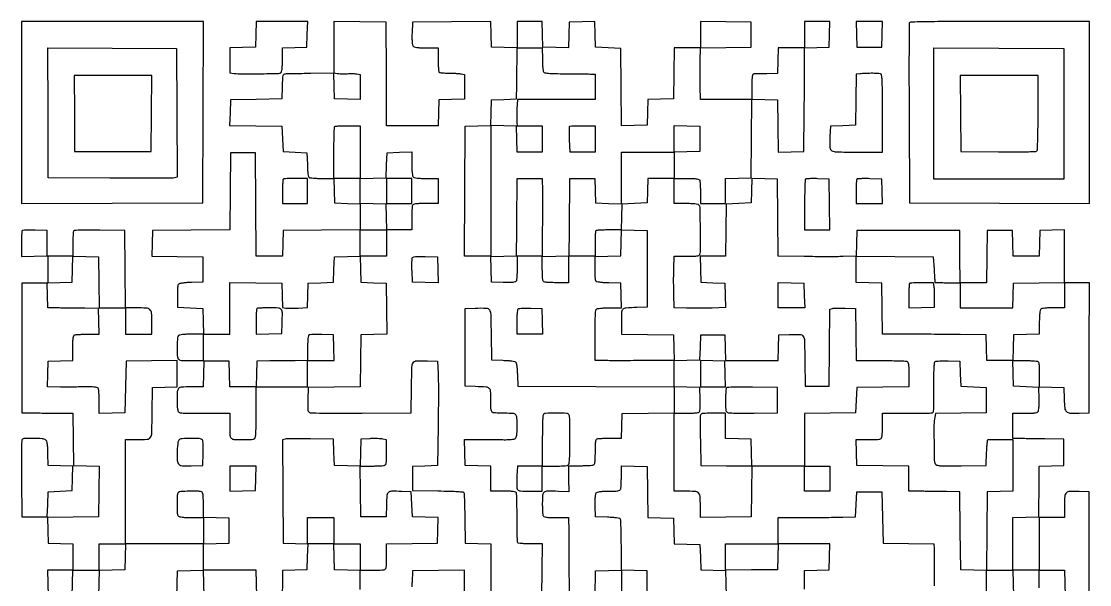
# Model space of a CAD drawing. Extents: x 179 to 1071, y 112 to 1107.
# Drawn here: x 179 to 1071, y 637 to 1107 of the extents above; entities that cross this region are included whole.
import ezdxf

# ---------------------------------------------------------------- set-up
doc = ezdxf.new("R2010")
doc.units = 0

msp = doc.modelspace()

# ---------------------------------------------------------------- linework, layer by layer
for points in [[(179, 1030.993714), (179, 954.987428), (254.75, 955.243714), (330.5, 955.5), (330.756286, 1031.25), (331.012572, 1107), (255.006286, 1107), (179, 1107)], [(876.216168, 1096.25), (876.5, 1085.5), (887, 1085.5), (897.5, 1085.5), (897.783832, 1096.25), (898.067663, 1107), (887, 1107), (875.932337, 1107)], [(223.235953, 1030.25), (223.5, 998.5), (255.5, 998.5), (287.5, 998.5), (287.764047, 1030.25), (288.028094, 1062), (255.5, 1062), (222.971906, 1062)], [(484, 965.5), (484, 955), (494.5, 955), (505, 955), (505, 965.5), (505, 976), (494.5, 976), (484, 976)], [(832.784983, 878.25), (833.069966, 868), (822.034983, 868), (811, 868), (811, 878.533832), (811, 889.067663), (821.75, 888.783832), (832.5, 888.5)], [(746, 813.034983), (746, 802), (756.533832, 802), (767.067663, 802), (766.783832, 812.75), (766.5, 823.5), (756.25, 823.784983), (746, 824.069966)], [(353, 725.466168), (353, 714.932337), (363.75, 715.216168), (374.5, 715.5), (374.784983, 725.75), (375.069966, 736), (364.034983, 736), (353, 736)], [(440, 682), (440, 671), (451, 671), (462, 671), (462, 659.966168), (462, 648.932337), (451.25, 649.216168), (440.5, 649.5), (440.216168, 660.25), (439.932337, 671), (428.966168, 671), (418, 671), (418, 682), (418, 693), (429, 693), (440, 693)], [(265.783832, 660.25), (265.5, 649.5), (254.75, 649.216168), (244, 648.932337), (244, 659.966168), (244, 671), (255.033832, 671), (266.067663, 671)], [(810.783832, 660.25), (810.5, 649.5), (788.75, 649.230498), (767, 648.960995), (767, 659.980498), (767, 671), (789.033832, 671), (811.067663, 671)]]:
    msp.add_lwpolyline(points, close=True)
for points in [[(1070.5, 627.5), (1070.5, 671), (1070.5, 714.5), (1062.259538, 714.790288, 0.017872), (1054.49937, 714.786195, 0.184841), (1051.608188, 713.557606, 0.185014), (1050.277655, 710.713153, 0.017911), (1050, 702.964816), (1050, 693), (1039.5, 693), (1029, 693), (1029, 671), (1029, 649), (1018, 649), (1007, 649), (1007, 670.966168), (1007, 692.932337), (1017.75, 693.216168), (1028.5, 693.5), (1028.677892, 704.5, 0.000677), (1028.751286, 709.453144, 0.00042), (1028.82471, 715.269411, 0.000421), (1028.887535, 721.011162, 0.00076), (1028.927892, 725.715017), (1029, 735.930034), (1039.25, 736.215017), (1049.5, 736.5), (1049.5, 747.5), (1049.5, 758.5), (1033.5, 758.646897, -0.000309), (1026.989401, 758.710701, -0.000336), (1020.657813, 758.78093, -0.000315), (1015.233829, 758.848164, -0.001653), (1012.25, 758.896897), (1007, 759), (1007, 769.5), (1007, 780), (1016.877555, 780, 0.007345), (1021.653266, 780.070162, 0.024181), (1024.794146, 780.314808, 0.035127), (1026.875583, 780.728754, 0.154085), (1027.916414, 781.399285, 0.132968), (1028.412685, 782.486141, 0.020746), (1028.703614, 784.849829, 0.018924), (1028.84141, 788.042317, 0.009044), (1028.788859, 792.149285), (1028.5, 801.5), (1018, 802), (1007.5, 802.5), (1007.216168, 813.25), (1006.932337, 824), (1016.384381, 824, -0.00593), (1020.119908, 823.955696, -0.007809), (1023.524537, 823.821697, -0.005887), (1026.361111, 823.632128, -0.0721), (1027.418213, 823.393011, -0.204941), (1028.232062, 822.602756, -0.063222), (1028.697172, 820.919218, -0.030449), (1028.940347, 817.974376, -0.005378), (1029, 812.427994), (1029, 802.069966), (1039.25, 801.784983), (1049.5, 801.5), (1049.78602, 791.765906, 0.018563), (1050.288309, 784.223421, 0.181953), (1051.69017, 781.419268, 0.179528), (1054.602547, 780.215405, 0.01798), (1062.259538, 780.209712), (1070.5, 780.5), (1070.758612, 834.75), (1071.017225, 889), (1060.508612, 889), (1050, 889), (1050, 911.034983), (1050, 933.069966), (1039.75, 932.784983), (1029.5, 932.5), (1029.216168, 921.75), (1028.932337, 911), (1018, 911), (1007.067663, 911), (1006.783832, 921.75), (1006.5, 932.5), (996, 932.5), (985.5, 932.5), (985.230498, 910.75), (984.960995, 889), (974, 889), (963.039005, 889), (962.769502, 910.75), (962.5, 932.5), (919.5, 932.5), (876.5, 932.5), (876.216508, 921.783492), (875.933016, 911.066984), (865.216508, 910.783492, -0.005079), (859.655088, 910.692885, -0.001561), (851.262967, 910.667615, -0.001562), (841.871587, 910.698002, -0.001712), (832.763804, 910.787114), (811.027608, 911.074227), (810.763804, 943.287114), (810.5, 975.5), (799.785353, 975.783473), (789.070705, 976.066946), (788.785353, 965.783473), (788.5, 955.5), (778, 955), (767.5, 954.5), (767.230498, 932.75), (766.960995, 911), (756.446666, 911), (745.932337, 911), (746.216168, 900.25), (746.5, 889.5), (756.5, 889), (766.5, 888.5), (766.784024, 878.33689), (767.068048, 868.173779), (755.784024, 867.83689, -0.004413), (750.723204, 867.730496, -0.002795), (744.821721, 867.691521, -0.002806), (739.024193, 867.718173, -0.005177), (734.311197, 867.815098), (724.122394, 868.130196), (723.811197, 879.315098, -0.004079), (723.71237, 884.341994, -0.002555), (723.67479, 890.225373, -0.002564), (723.697111, 896.019996, -0.004676), (723.783832, 900.75), (724.067663, 911), (734.426843, 911, 0.005377), (739.973908, 911.059651, 0.030446), (742.919034, 911.302822, 0.063217), (744.602718, 911.767927, 0.20495), (745.393011, 912.581787, 0.092424), (746.165451, 916.777048, 0.003036), (746.023151, 933.892128, 0.001716), (745.70625, 951.676223, 0.193396), (744.8, 953.8, 0.150969), (743.799696, 954.328068, 0.019349), (741.369558, 954.688776, 0.018472), (738.071747, 954.925705, 0.008695), (733.8, 955), (724, 955), (724, 965.5), (724, 976), (734.393011, 976, -0.005351), (739.960143, 975.940414, -0.030363), (742.913621, 975.69735, -0.063068), (744.601595, 975.23239, -0.205218), (745.393011, 974.418213, -0.070946), (745.631778, 973.373807, -0.006338), (745.821697, 970.68135, -0.008159), (745.955669, 967.449196, -0.006277), (746, 963.918213), (746, 955), (756.5, 955), (767, 955), (767, 965.466168), (767, 975.932337), (777.75, 976.216168), (788.5, 976.5), (788.763707, 1009.283693), (789.027415, 1042.067385), (799.763707, 1041.783693), (810.5, 1041.5), (810.769596, 1019.716367), (811.039192, 997.932734), (821.769596, 998.216367), (832.5, 998.5), (832.730343, 1031, 0.000156), (832.819968, 1044.22839, 0.000169), (832.898797, 1057.100661, 0.000159), (832.959103, 1068.131865, 0.000829), (832.980343, 1074.215017), (833, 1084.930034), (843.25, 1085.215017), (853.5, 1085.5), (853.783832, 1096.25), (854.067663, 1107), (843.533832, 1107), (833, 1107), (833, 1096), (833, 1085), (822.033832, 1085), (811.067663, 1085), (810.783832, 1074.25), (810.5, 1063.5), (801.5, 1063.429545, 0.001695), (797.925496, 1063.389443, 0.002161), (794.629687, 1063.327045, 0.001681), (791.867163, 1063.253507, 0.018068), (790.75, 1063.179545, 0.226907), (789.821185, 1062.612004, 0.103775), (789.295942, 1061.254713, 0.036323), (789.051976, 1058.545493, 0.004299), (789, 1052.5), (789, 1042), (767.588476, 1042), (746.176952, 1042), (745.838476, 1052.75, -0.004776), (745.731195, 1057.642418, -0.002808), (745.69165, 1063.494213, -0.002808), (745.717825, 1069.34414, -0.00479), (745.813949, 1074.230298), (746.127898, 1084.960597), (767.313949, 1085.230298), (788.5, 1085.5), (788.5, 1096), (788.5, 1106.5), (767.25, 1106.769888), (746, 1107.039775), (746, 1096.019888), (746, 1085), (735.019888, 1085), (724.039775, 1085), (723.769888, 1063.75), (723.5, 1042.5), (712.783492, 1042.216508), (702.066984, 1041.933016), (701.783492, 1031.216508), (701.5, 1020.5), (690.763898, 1020.216309), (680.027795, 1019.932619), (679.763898, 1052.216309), (679.5, 1084.5), (669, 1085), (658.5, 1085.5), (658.215829, 1096.283485), (657.931657, 1107.06697), (647.215829, 1106.783485), (636.5, 1106.5), (636.215829, 1095.716515), (635.931657, 1084.93303), (625.215829, 1085.216515), (614.5, 1085.5), (614.216168, 1096.25), (613.932337, 1107), (603.466168, 1107), (593, 1107), (593, 1095.966168), (593, 1084.932337), (582.25, 1085.216168), (571.5, 1085.5), (571.21603, 1096.263621), (570.93206, 1107.027242), (538.21603, 1106.763621), (505.5, 1106.5), (505.211141, 1097.149285, 0.009044), (505.15859, 1093.042317, 0.018924), (505.296386, 1089.849829, 0.020746), (505.587315, 1087.486141, 0.132968), (506.083586, 1086.399285, 0.154085), (507.124417, 1085.728754, 0.035127), (509.205854, 1085.314808, 0.024181), (512.346734, 1085.070162, 0.007345), (517.122445, 1085), (527, 1085), (527, 1075.059017, 0.008604), (527.066269, 1071.208327, 0.013124), (527.268904, 1067.872006, 0.007655), (527.550721, 1065.124555, 0.228795), (527.915418, 1064.552274, 0.111988), (528.58058, 1064.324048, 0.006619), (530.716466, 1064.122159, 0.009715), (533.289116, 1063.963546, 0.006992), (536.165418, 1063.882522, -0.005241), (539.17514, 1063.808289, -0.005397), (542.153279, 1063.67139, -0.005231), (544.731652, 1063.497881, -0.022795), (546.25, 1063.309809), (549, 1062.841089), (549, 1052.454376), (549, 1042.067663), (538.25, 1041.783832), (527.5, 1041.5), (527.216168, 1030.75), (526.932337, 1020), (505.476791, 1020), (484.021245, 1020), (483.760623, 1063.25), (483.5, 1106.5), (461.75, 1106.769502), (440, 1107.039005), (440, 1085.598958), (440, 1064.158911), (442.75, 1063.649252, 0.029332), (444.174576, 1063.470819, 0.009376), (446.307813, 1063.370042, 0.00932), (448.692594, 1063.346633, 0.010277), (451, 1063.414438, -0.00964), (453.307404, 1063.485181, -0.008744), (455.692187, 1063.470589, -0.008791), (457.825668, 1063.382662, -0.027601), (459.25, 1063.21964), (462, 1062.75), (462, 1052.341168), (462, 1041.932337), (451.25, 1042.216168), (440.5, 1042.5), (440.217485, 1053.120209), (439.93497, 1063.740418), (420.717485, 1063.512071, 0.000558), (413.194079, 1063.414275, 0.000789), (406.494475, 1063.309128, 0.000448), (400.83739, 1063.206341, 0.011224), (399.284983, 1063.141862, 0.154194), (398.040422, 1062.659233, 0.166204), (397.344435, 1061.562526, 0.048397), (397.012, 1059.192671, 0.003713), (396.784983, 1052.75), (396.5, 1042.5), (375, 1042), (353.5, 1041.5), (353.216367, 1030.769596), (352.932734, 1020.039192), (374.716367, 1019.769596), (396.5, 1019.5), (397, 1009), (397.5, 998.5), (407.5, 998), (417.5, 997.5), (417.788805, 987.535034, 0.00836), (417.987032, 983.199826, 0.019108), (418.315749, 979.944063, 0.01918), (418.737468, 977.589, 0.199883), (419.288805, 976.800347, 0.117131), (420.171497, 976.495122, 0.006998), (422.997998, 976.252233, 0.010203), (426.405302, 976.077213, 0.007335), (430.215017, 976.015313), (439.930034, 976), (440.215017, 965.75), (440.5, 955.5), (451.25, 955.216168), (462, 954.932337), (462, 943.980021), (462, 933.027706), (429.75, 932.763853), (397.5, 932.5), (397.216168, 921.75), (396.932337, 911), (385.976791, 911), (375.021245, 911), (374.760623, 954.25), (374.5, 997.5), (364, 997.5), (353.5, 997.5), (353.236165, 965.263835), (352.97233, 933.02767), (320.736165, 932.763835), (288.5, 932.5), (288.216371, 921.769986), (287.932742, 911.039971), (309.216371, 910.769986), (330.5, 910.5), (330.5, 900), (330.5, 889.5), (321.054124, 889.209882, 0.009872), (317.344222, 889.022568, 0.013478), (314.012996, 888.697932, 0.010272), (311.278232, 888.29958, 0.132654), (310.348748, 887.874472, 0.165771), (309.775651, 886.938715, 0.029529), (309.440097, 884.884549, 0.022993), (309.270289, 881.903576, 0.008333), (309.294624, 877.66459), (309.5, 868.5), (320, 868), (330.5, 867.5), (330.783832, 856.75), (331.067663, 846), (321.233832, 846, 0.008652), (316.945271, 845.925781, 0.018432), (313.637701, 845.688986, 0.019308), (311.201559, 845.328414, 0.151095), (310.2, 844.8, 0.180438), (309.359131, 842.958582, 0.010157), (309.033618, 836.583513, 0.015809), (309.039417, 830.235482, 0.05739), (309.630286, 826.25, 0.133542), (310.365943, 824.986773, 0.144985), (311.618562, 824.318691, 0.046747), (314.088289, 824.049468, 0.003789), (320.616631, 824), (331, 824), (331, 835), (331, 846), (342, 846), (353, 846), (353, 867.519502), (353, 889.039005), (374.75, 888.769502), (396.5, 888.5), (396.783785, 878.358541), (397.06757, 868.217082), (399.783785, 867.858541, 0.02649), (401.304684, 867.73925, 0.00559), (403.96865, 867.701616, 0.005841), (407.062666, 867.728645, 0.005511), (410.215876, 867.827811), (417.931752, 868.155621), (418.215876, 878.327811), (418.5, 888.5), (429, 889), (439.5, 889.5), (440, 900), (440.5, 910.5), (451.215829, 910.783485), (461.931657, 911.06697), (462.215829, 900.283485), (462.5, 889.5), (473, 889), (483.5, 888.5), (483.769789, 867.284032), (484.039577, 846.068065), (473.269789, 845.784032), (462.5, 845.5), (462.230552, 823.769448), (461.961104, 802.038896), (440.230552, 801.769448), (418.5, 801.5), (418.215323, 791.277755, 0.003545), (418.079284, 784.722963, 0.049332), (418.27968, 782.36892, 0.16148), (418.928239, 781.192123, 0.127963), (420.215323, 780.501711, 0.057262), (421.974818, 780.283462, 0.000649), (433.872626, 780.191679, 0.001991), (447.620959, 780.15821, 0.001296), (463.5, 780.223956), (504.5, 780.5), (504.769847, 801.735929, -0.003568), (505.10305, 818.525869, -0.129025), (506.177094, 822.210822, -0.254171), (508.861975, 823.793888, -0.017415), (518, 823.795054), (526.5, 823.5), (527, 813, -0.010049), (527.165247, 806.989472, -0.001847), (527.20625, 795.890625, -0.001984), (527.154726, 782.90406, -0.001804), (527, 769.5), (526.5, 736.5), (516, 736), (505.5, 735.5), (505.5, 725.5), (505.5, 715.5), (526.78906, 715.229999, -0.002847), (537.08855, 715.040709, -0.011191), (543.432564, 714.745803, -0.00951), (547.718734, 714.368278, -0.282214), (548.546273, 713.729999, -0.081791), (548.740587, 712.773693, -0.001135), (548.948224, 706.839437, -0.003151), (549.13029, 699.945606, -0.002065), (549.257213, 692), (549.5, 671.5), (560.25, 671.216168), (571, 670.932337), (571, 638.466168), (571, 606)], [(375.5, 627.5), (375.216168, 638.25), (374.932337, 649), (352.966168, 649), (331, 649), (331, 659.966168), (331, 670.932337), (341.75, 671.216168), (352.5, 671.5), (352.5, 682), (352.5, 692.5), (341.75, 692.783832), (331, 693.067663), (331, 703.426843, 0.005377), (330.940349, 708.973908, 0.030446), (330.697178, 711.919034, 0.063217), (330.232073, 713.602718, 0.20495), (329.418213, 714.393011, 0.087326), (326.131964, 715.032511, 0.012209), (319.18065, 714.98781, 0.008428), (312.075108, 714.648595, 0.182186), (310.2, 713.8, 0.186179), (309.167998, 711.47192, 0.012279), (308.98448, 704, 0.012279), (309.167998, 696.52808, 0.186179), (310.2, 694.2, 0.150969), (311.200304, 693.671932, 0.019349), (313.630442, 693.311224, 0.018472), (316.928253, 693.074295, 0.008695), (321.2, 693), (331, 693), (331, 682), (331, 671), (298.5, 671), (266, 671), (266, 714.5), (266, 758), (274.75, 758.013655, 0.016275), (284.121298, 758.333408, 0.245079), (286.820449, 759.978399, 0.129621), (287.896911, 763.653032, 0.003604), (288.230437, 780.361515), (288.5, 801.5), (298.75, 801.784983), (309, 802.069966), (309, 813.025042), (309, 823.980117), (287.75, 823.740059), (266.5, 823.5), (266, 802), (265.5, 780.5), (254.75, 780.216168), (244, 779.932337), (244, 789.384381, 0.006126), (243.954184, 793.123753, 0.008008), (243.815674, 796.540234, 0.006143), (243.619493, 799.386313, 0.071446), (243.372506, 800.471648, 0.195534), (242.581385, 801.316438, 0.072975), (240.992722, 801.784127, 0.03272), (238.163603, 801.997266, 0.00525), (232.622506, 801.993265, -0.00139), (227.969164, 801.953979, -0.000777), (222.305736, 801.930706, -0.000775), (216.579511, 801.924942, -0.001259), (211.716168, 801.93983), (200.932337, 802), (201.216168, 812.75), (201.5, 823.5), (211.75, 823.784983), (222, 824.069966), (222, 834.427994, -0.005378), (222.059653, 839.974376, -0.030449), (222.302828, 842.919218, -0.063222), (222.767938, 844.602756, -0.204941), (223.581787, 845.393011, -0.0721), (224.638889, 845.632128, -0.005887), (227.475463, 845.821697, -0.007809), (230.880092, 845.955696, -0.00593), (234.615619, 846), (244.067663, 846), (243.783832, 856.75), (243.5, 867.5), (232, 867.631648, -0.000051), (226.889387, 867.690669, -0.000034), (221.024339, 867.75939, -0.000034), (215.328393, 867.826896, -0.000066), (210.784983, 867.881648), (201.069966, 868), (200.784983, 878.25), (200.5, 888.5), (190, 888.5), (179.5, 888.5), (179.5, 834.5), (179.5, 780.5), (190, 780.324274, 0.000786), (194.795757, 780.251555, 0.000454), (200.567709, 780.178349, 0.000453), (206.36156, 780.115377, 0.00076), (211.230498, 780.074274), (221.960995, 780), (222.230498, 758.25), (222.5, 736.5), (233.269789, 736.215968), (244.039577, 735.931935), (243.769789, 714.715968), (243.5, 693.5), (222.216371, 693.230014), (200.932742, 692.960029), (201.216371, 682.230014), (201.5, 671.5), (211.75, 671.215017), (222, 670.930034), (222, 659.965017), (222, 649), (211.466168, 649), (200.932337, 649), (201.216168, 638.25), (201.5, 627.5)], [(613.5, 627.5), (613.769502, 649.25), (614.039005, 671), (604.078519, 671, -0.009206), (600.217523, 671.071093, -0.013951), (596.865727, 671.288333, -0.008574), (594.117637, 671.591205, -0.226326), (593.511398, 671.981558, -0.130229), (593.266316, 672.78934, -0.001513), (593.082961, 678.420753, -0.004484), (592.948614, 684.955711, -0.002897), (592.904762, 692.523864, 0.002666), (592.86423, 700.125317, 0.003986), (592.740447, 706.766839, 0.001724), (592.570084, 712.433607, 0.083419), (592.345392, 713.542306, 0.222416), (591.583575, 714.276126, 0.049204), (589.772201, 714.70148, 0.027322), (586.727259, 714.938506, 0.005764), (581.393011, 715), (571, 715), (571, 725.466168), (571, 735.932337), (560.25, 736.216168), (549.5, 736.5), (549.216168, 747.25), (548.932337, 758), (559.216168, 758.115253, -0.002507), (563.897482, 758.144244, -0.001471), (569.499143, 758.134364, -0.001471), (575.100517, 758.091517, -0.002508), (579.780914, 758.018465, 0.007851), (584.425844, 757.995611, 0.018684), (587.874158, 758.161759, 0.021773), (590.358379, 758.484134, 0.130772), (591.530914, 759.025656, 0.138521), (592.227443, 760.037718, 0.043603), (592.668985, 761.839376, 0.029023), (592.925475, 764.526659, 0.009282), (593, 768.540657, 0.010594), (592.835257, 776.315309, 0.170723), (591.875418, 778.714542, 0.200213), (589.68089, 779.793223, 0.015413), (582.974799, 780, -0.006352), (579.484808, 780.044336, -0.008233), (576.287222, 780.178303, -0.006434), (573.623534, 780.368294, -0.070701), (572.581787, 780.606989, -0.201), (571.772602, 781.380901, -0.065386), (571.305418, 783.003282, -0.031694), (571.060638, 785.828545, -0.005765), (571, 791.087937, 0.013035), (570.804586, 798.582399, 0.20511), (569.701401, 800.827374, 0.163779), (567.209662, 801.836408, 0.00765), (558, 802.24922), (549.5, 802.5), (549.5, 835), (549.5, 867.5), (558, 867.795054, -0.017415), (567.138025, 867.793888, -0.254171), (569.822906, 866.210822, -0.129025), (570.89695, 862.525869, -0.003568), (571.230153, 845.735929), (571.5, 824.5), (581.156674, 824.214914, -0.008873), (585.395732, 824.01443, -0.019778), (588.606782, 823.677469, -0.021361), (590.933708, 823.23762, -0.163569), (591.866556, 822.66079, -0.13239), (592.294756, 821.725829, -0.010378), (592.695607, 818.989806, -0.013559), (593.021986, 815.656458, -0.009946), (593.209882, 811.945876), (593.5, 802.5), (658.75, 802.242758), (724, 801.985517), (724, 791.012261), (724, 780.039005), (702.25, 779.769502), (680.5, 779.5), (680.215017, 769.25), (679.930034, 759), (670.546804, 759, 0.005972), (666.837646, 758.955693, 0.007853), (663.455249, 758.821697, 0.005943), (660.637304, 758.632084, 0.071958), (659.581787, 758.393011, 0.204366), (658.768616, 757.605154, 0.063541), (658.303198, 755.93074, 0.030628), (658.059794, 753.003676, 0.005432), (658, 747.5, -0.005432), (657.940206, 741.996324, -0.030628), (657.696802, 739.06926, -0.063541), (657.231384, 737.394846, -0.204366), (656.418213, 736.606989, -0.07203), (655.361889, 736.367894, -0.005915), (652.534475, 736.178303, -0.007831), (649.140776, 736.044305, -0.005951), (645.418213, 736), (636, 736), (636.002334, 725.25), (636.004669, 714.5), (627.377274, 714.82702, 0.009404), (618.344673, 714.999376, 0.159019), (615.547228, 714.087442, 0.218714), (614.265996, 711.794899, 0.019748), (614, 705.062735, 0.00629), (614.044332, 701.539052, 0.008172), (614.178303, 698.313053, 0.006355), (614.368235, 695.625722, 0.070903), (614.606989, 694.581787, 0.205218), (615.398405, 693.76761, 0.063068), (617.086379, 693.30265, 0.030363), (620.039857, 693.059586, 0.005351), (625.606989, 693), (636, 693), (636.051713, 681.75, 0.000245), (636.083729, 675.455827, 0.000051), (636.146482, 664.404688, 0.000054), (636.222008, 651.576206, 0.000051), (636.301713, 638.5), (636.5, 606.5)], [(461.940414, 633.039857, 0.005351), (462, 638.606989), (462, 649), (471.418213, 649, 0.005951), (475.140776, 649.044305, 0.007831), (478.534475, 649.178303, 0.005915), (481.361889, 649.367894, 0.07203), (482.418213, 649.606989, 0.20506), (483.232204, 650.397746, 0.063156), (483.697249, 652.083197, 0.030412), (483.940376, 655.031766, 0.005366), (484, 660.587101), (484, 670.960225), (505.25, 671.230112), (526.5, 671.5), (526.783485, 682.215829), (527.06697, 692.931657), (516.283485, 693.215829), (505.5, 693.5), (505, 704), (504.5, 714.5), (496.503355, 714.796504, 0.010944), (488.041159, 714.924926, 0.179106), (485.432921, 713.939704, 0.195806), (484.211819, 711.526579, 0.013482), (483.784869, 703.7397), (483.5, 693.5), (473, 693.5), (462.5, 693.5), (462.230112, 714.75), (461.960225, 736), (471.398325, 736, 0.005938), (475.128509, 736.044304, 0.007818), (478.528633, 736.178303, 0.005899), (481.361431, 736.367881, 0.072071), (482.418213, 736.606989, 0.204858), (483.231965, 737.396901, 0.063268), (483.697119, 739.079129, 0.030475), (483.940327, 742.021421, 0.005385), (484, 747.561676), (484, 757.909374), (480.75, 758.511177, 0.030569), (479.012596, 758.724159, 0.008349), (476.251562, 758.846169, 0.00841), (473.109769, 758.879612, 0.008667), (470, 758.80649), (462.5, 758.5), (462.216936, 747.216504), (461.933871, 735.933007), (451.216936, 736.216504), (440.5, 736.5), (440, 747.5), (439.5, 758.5), (420.5, 758.732923, 0.002601), (413.056724, 758.785452, 0.003659), (406.417197, 758.749188, 0.002165), (400.827296, 758.653538, 0.049588), (399.239394, 758.461209), (396.978787, 757.956572), (397.239394, 714.728286), (397.5, 671.5), (407.783473, 671.214647), (418.066946, 670.929295), (417.783473, 660.214647), (417.5, 649.5), (407.25, 649.215017), (397, 648.930034), (397, 638.484069, -0.013279), (396.787682, 630.491055, -0.203503)], [(701.5, 616.5), (701.5, 648.5), (690.75, 648.783832), (680, 649.067663), (679.984687, 669.783832, 0.003465), (679.923128, 677.810968, 0.005297), (679.747767, 684.770414, 0.002055), (679.510053, 690.725462, 0.131274), (679.199653, 691.711195, 0.199883), (678.411, 692.262532, 0.01918), (676.055937, 692.684251, 0.019108), (672.800174, 693.012968, 0.00836), (668.464966, 693.211195), (658.5, 693.5), (658.211141, 702.850715, -0.009044), (658.15859, 706.957683, -0.018924), (658.296386, 710.150171, -0.020746), (658.587315, 712.513859, -0.132968), (659.083586, 713.600715, -0.151003), (660.100349, 714.264443, -0.036329), (662.093886, 714.680948, -0.025261), (665.072106, 714.928195, -0.008079), (669.515456, 715, 0.006325), (674.417502, 715.062015, 0.033385), (677.093468, 715.309025, 0.068138), (678.640217, 715.778789, 0.195813), (679.393011, 716.581787, 0.071023), (679.631801, 717.627025, 0.006308), (679.821697, 720.328588, 0.008136), (679.955671, 723.571673, 0.006254), (680, 727.115619), (680, 736.067663), (690.75, 735.783832), (701.5, 735.5), (701.76979, 714.283631), (702.03958, 693.067262), (712.76979, 692.783631), (723.5, 692.5), (723.783492, 681.783492), (724.066984, 671.066984), (734.783492, 670.783492), (745.5, 670.5), (746, 660), (746.5, 649.5), (756.716519, 649.215387), (766.933039, 648.930773), (767.216519, 638.215387), (767.5, 627.5)], [(832.940932, 633.240813, 0.005128), (833, 639.000201), (833, 648.930034), (843.25, 649.215017), (853.5, 649.5), (853.783832, 660.25), (854.067663, 671), (832.533832, 671), (811, 671), (811, 682), (811, 693), (832.75, 693.046894, 0.000728), (841.847196, 693.079753, 0.000671), (851.195312, 693.139675, 0.000669), (859.526299, 693.21541, 0.002228), (865, 693.296894), (875.5, 693.5), (876, 704), (876.5, 714.5), (887, 714.5), (897.5, 714.5), (898, 693), (898.5, 671.5), (919.75, 671.230112), (941, 670.960225), (941.106718, 667.230112, -0.006799), (941.144944, 664.682583, -0.000353), (941.150686, 656.480171, -0.00056), (941.139714, 646.727274, -0.000406), (941.106534, 635.872598, 0.00182)], [(745.99743, 625.163044, -0.000007), (745.998727, 619.198437, -0.000031)], [(549, 627.553334), (549, 649.039005), (527.25, 648.769502), (505.5, 648.5), (505.211141, 639.149285, 0.009044), (505.15859, 635.042317, 0.018924)], [(1028.929838, 634.346734, 0.007345), (1029, 639.122445), (1029, 649), (1039.466168, 649), (1049.932337, 649), (1050.216168, 638.25), (1050.5, 627.5)], [(745.999687, 612.412261, -0.00002), (746, 604.5)]]:
    msp.add_lwpolyline(points, format="xyb")
for points in [[(374.783832, 1096.25), (374.5, 1085.5), (363.75, 1085.216168), (353, 1084.932337), (353, 1074.554066), (353, 1064.175796), (356.75, 1063.658372, 0.034489), (363.244597, 1063.214991, 0.003974), (377.879982, 1063.342823, 0.001454), (393.611269, 1063.651045, 0.138861), (395.75, 1064.309017, 0.196746), (396.330156, 1065.1429, 0.025803), (396.698036, 1067.315602, 0.021413), (396.930774, 1070.484406, 0.007624), (397, 1075.024034), (397, 1084.930034), (407.25, 1085.215017), (417.5, 1085.5), (417.783832, 1096.25), (418.067663, 1107), (396.567663, 1107), (375.067663, 1107)], [(920.460009, 1105.75, 0.090591), (920.266358, 1104.709509, 0.000109), (920.198937, 1082.982812, 0.000984), (920.176611, 1058.652573, 0.000605), (920.241394, 1030), (920.5, 955.5), (995.75, 955.243674), (1071, 954.987348), (1071, 1030.993674), (1071, 1107), (995.968615, 1107, 0.000668), (957.448289, 1106.948566, 0.003471), (936.19131, 1106.744245, 0.001205), (921.475143, 1106.465155, 0.305157)], [(308.758677, 1030.77123), (309.017354, 977.04246), (306.758677, 976.494347, -0.057902), (304.987826, 976.276519, -0.000418), (290.035361, 976.188577, -0.001589), (272.903102, 976.156579, -0.001017), (253, 976.223117), (201.5, 976.5), (201.241383, 1030.758691), (200.982767, 1085.017383), (254.741383, 1084.758691), (308.5, 1084.5)], [(614.015313, 1075.75, 0.009453), (614.090414, 1072.09785, 0.012487), (614.30473, 1068.776562, 0.009928), (614.60554, 1066.034576, 0.109105), (614.979061, 1065, 0.204865), (616.149538, 1064.194356, 0.027901), (619.157257, 1063.761586, 0.016916), (624.196212, 1063.492808, 0.00295), (633.713748, 1063.363733, -0.00046), (640.762816, 1063.303239, -0.000595), (647.229976, 1063.234085, -0.000448), (652.651101, 1063.164804, -0.005326), (654.75, 1063.113733), (658, 1063), (658, 1052.5), (658, 1042), (625.573474, 1042), (593.146947, 1042), (592.823474, 1033.75, 0.004629), (592.722867, 1030.389825, 0.005009), (592.687969, 1027.115625, 0.004732), (592.712734, 1024.308753, 0.024073), (592.816422, 1022.75), (593.132845, 1020), (603.566422, 1020), (614, 1020), (614, 1009), (614, 998), (603.533832, 998), (593.067663, 998), (592.783832, 1008.75), (592.5, 1019.5), (581.75, 1019.783832), (571, 1020.067663), (571, 965.5), (571, 910.932337), (581.75, 911.216168), (592.5, 911.5), (592.673654, 933.5, 0.000018), (592.745738, 942.674575, 0.000017), (592.818724, 952.048437, 0.000017), (592.882913, 960.365359, 0.000059), (592.923654, 965.75), (593, 976), (603.5, 976), (614, 976), (614.052799, 965.25, -0.001234), (614.066429, 959.672504, -0.00038), (614.059836, 951.258991, -0.00038), (614.038164, 941.84502, -0.000417), (614.002611, 932.716779), (613.899623, 910.933559), (625.199812, 911.216779), (636.5, 911.5), (636.673654, 933.5, 0.000018), (636.745738, 942.674575, 0.000017), (636.818724, 952.048437, 0.000017), (636.882913, 960.365359, 0.000059), (636.923654, 965.75), (637, 976), (647.465017, 976), (657.930034, 976), (658.215017, 965.75), (658.5, 955.5), (669.25, 955.216168), (680, 954.932337), (680, 976.466168), (680, 998), (702, 998), (724, 998), (724, 1009.033832), (724, 1020.067663), (734.75, 1019.783832), (745.5, 1019.5), (745.5, 1009), (745.5, 998.5), (734.75, 998.216168), (724, 997.932337), (724, 986.966168), (724, 976), (713.034983, 976), (702.069966, 976), (701.784983, 965.75), (701.5, 955.5), (691, 955), (680.5, 954.5), (680.216515, 943.784171), (679.93303, 933.068343), (690.716515, 932.784171), (701.5, 932.5), (701.5, 900.5), (701.5, 868.5), (693, 868.24922, 0.007917), (683.757562, 867.829986, 0.170041), (681.276951, 866.786976, 0.199966), (680.185286, 864.475254, 0.011615), (680, 856.50045), (680, 846.039005), (701.75, 845.769502), (723.5, 845.5), (723.784171, 834.716515), (724.068343, 823.93303), (734.784171, 824.216515), (745.5, 824.5), (746, 835), (746.5, 845.5), (756.5, 845.5), (766.5, 845.5), (766.783832, 834.75), (767.067663, 824), (789, 824), (810.932337, 824), (811.216168, 834.75), (811.5, 845.5), (820, 845.795054, -0.017415), (829.138025, 845.793888, -0.254171), (831.822906, 844.210822, -0.129025), (832.89695, 840.525869, -0.003568), (833.230153, 823.735929), (833.5, 802.5), (843.5, 802.5), (853.5, 802.5), (853.763833, 834.73442), (854.027665, 866.968839), (856.263833, 867.529474, -0.048085), (857.606902, 867.731845, -0.007182), (860.340001, 867.838749, -0.00802), (863.581708, 867.866927, -0.006838), (867, 867.795054), (875.5, 867.5), (875.769502, 845.75), (876.039005, 824), (896.437715, 824, -0.002773), (904.369134, 823.956005, -0.004129), (911.308954, 823.821697, -0.001844), (917.220701, 823.636626, -0.083046), (918.418213, 823.393011, -0.205063), (919.232207, 822.602242, -0.063154), (919.697251, 820.916741, -0.030411), (919.940377, 817.968078, -0.005366), (920, 812.412514), (920, 802.039005), (898.25, 801.769502), (876.5, 801.5), (876, 791), (875.5, 780.5), (854.25, 780.230112), (833, 779.960225), (833, 757.980112), (833, 736), (843.5, 736), (854, 736), (854, 725.5), (854, 715), (843.5, 715), (833, 715), (833, 725.5), (833, 736), (811.019888, 736), (789.039775, 736), (788.769888, 714.75), (788.5, 693.5), (767.25, 693.230112), (746, 692.960225), (746, 702.944929, 0.017632), (745.725891, 710.715451, 0.18974), (744.394387, 713.503526, 0.174791), (741.465702, 714.756087, 0.014516), (733.065741, 715), (724, 715), (724, 747.5), (724, 780), (733.75, 780.015313, 0.007755), (737.578609, 780.080714, 0.010675), (741.014355, 780.266219, 0.007585), (743.860149, 780.524351, 0.115445), (744.788231, 780.847958, 0.19692), (745.395734, 781.705135, 0.033714), (745.721018, 783.717063, 0.023663), (745.861823, 786.804805, 0.006827), (745.788231, 791.582645), (745.5, 801.5), (734.75, 801.783832), (724, 802.067663), (724, 813.07421), (724, 824.080757), (701.75, 823.964716, -0.000519), (692.443041, 823.925845, -0.000479), (682.878125, 823.904987, -0.000477), (674.353005, 823.902697, -0.001588), (668.75, 823.924337), (658, 824), (658, 844.8, -0.003169), (658.062069, 854.593081, -0.010454), (658.278846, 861.045513, -0.00933), (658.608073, 865.538104, -0.175156), (659.2, 866.8, -0.151099), (660.201601, 867.328426, -0.019307), (662.637948, 867.688993, -0.018431), (665.94585, 867.925784, -0.008651), (670.234983, 868), (680.069966, 868), (679.784983, 878.25), (679.5, 888.5), (669.535034, 888.788805, -0.00836), (665.199826, 888.987032, -0.019108), (661.944063, 889.315749, -0.01918), (659.589, 889.737468, -0.199883), (658.800347, 890.288805, -0.117226), (658.495095, 891.172107, -0.006962), (658.252233, 894.008274, -0.010173), (658.077211, 897.426877, -0.007309), (658.015313, 901.25), (658, 911), (647, 911), (636, 911), (636, 900), (636, 889), (625.606989, 889, -0.005351), (620.039857, 889.059586, -0.030363), (617.086379, 889.30265, -0.063068), (615.398405, 889.76761, -0.205218), (614.606989, 890.581787, -0.07203), (614.367894, 891.638111, -0.005915), (614.178303, 894.465525, -0.007831), (614.044305, 897.859224, -0.005951), (614, 901.581787), (614, 911), (603.5, 911), (593, 911), (592.984687, 901.25, -0.007755), (592.919286, 897.421391, -0.010675), (592.733781, 893.985645, -0.007585), (592.475649, 891.139851, -0.115445), (592.152042, 890.211769, -0.19692), (591.294865, 889.604266, -0.033714), (589.282937, 889.278982, -0.023663), (586.195195, 889.138177, -0.006827), (581.417355, 889.211769), (571.5, 889.5), (571.216168, 900.25), (570.932337, 911), (559.957556, 911), (548.982775, 911), (549.241388, 965.25), (549.5, 1019.5), (560.216508, 1019.783492), (570.933016, 1020.066984), (571.216508, 1030.783492), (571.5, 1041.5), (582, 1042), (592.5, 1042.5), (592.652492, 1053.5, 0.000324), (592.717978, 1058.45558, 0.0002), (592.788832, 1064.279687, 0.000201), (592.8542, 1070.032594, 0.000362), (592.902492, 1074.75), (593, 1085), (603.5, 1085), (614, 1085)], [(1049.5, 1030), (1049.5, 975.5), (995.211905, 975.5), (940.92381, 975.5), (940.942857, 1025.75, -0.000032), (940.951538, 1045.331386, -0.000047), (940.961905, 1062.563467, -0.000022), (940.972765, 1077.239555, -0.00086), (940.980952, 1080.508612), (941, 1085.017225), (995.25, 1084.758612), (1049.5, 1084.5)], [(879.269708, 1063.286216), (876.039415, 1062.876223), (875.769708, 1041.688111), (875.5, 1020.5), (865, 1020), (854.5, 1019.5), (854.204946, 1011, 0.017378), (854.205453, 1001.813808, 0.257598), (855.800938, 999.146345, 0.129107), (859.504163, 998.118547, 0.003484), (876.519052, 998), (898, 998), (898, 1030.432612, 0.001076), (897.957485, 1050.180203, 0.012218), (897.733071, 1057.986311, 0.025505), (897.296597, 1062.160987, 0.30003), (896.25, 1063.31149, 0.055743), (893.841041, 1063.646828, 0.007108), (888.601907, 1063.713517, 0.008954), (883.206198, 1063.608845, 0.022239)], [(963.235953, 1030.25), (963.5, 998.5), (994.93202, 998.235498, 0.001697), (1010.901959, 998.155315, 0.00816), (1019.995146, 998.288929, 0.006635), (1026.009704, 998.555446, 0.241447), (1027.166708, 999.235498, 0.134731), (1027.492293, 1000.296498, 0.001088), (1027.738089, 1009.161365, 0.003824), (1027.920853, 1019.372002, 0.002438), (1027.984687, 1031.25), (1028, 1062), (995.485953, 1062), (962.971906, 1062)], [(462, 997.966168), (462, 975.932337), (472.75, 976.216168), (483.5, 976.5), (484, 987), (484.5, 997.5), (494.75, 997.784983), (505, 998.069966), (505, 988.234983, 0.008651), (505.074216, 983.94585, 0.018431), (505.311007, 980.637948, 0.019307), (505.671574, 978.201601, 0.151099), (506.2, 977.2, 0.150969), (507.200304, 976.671932, 0.019349), (509.630442, 976.311224, 0.018472), (512.928253, 976.074295, 0.008695), (517.2, 976), (527, 976), (527, 965.5), (527, 955), (516.606989, 955, 0.005351), (511.039857, 954.940414, 0.030363), (508.086379, 954.69735, 0.063068), (506.398405, 954.23239, 0.205218), (505.606989, 953.418213, 0.07203), (505.367894, 952.361889, 0.005915), (505.178303, 949.534475, 0.007831), (505.044305, 946.140776, 0.005951), (505, 942.418213), (505, 933), (494.5, 933), (484, 933), (484, 922), (484, 911), (473, 911), (462, 911), (462, 922), (462, 933), (473.033832, 933), (484.067663, 933), (483.783832, 943.75), (483.5, 954.5), (472.75, 954.783832), (462, 955.067663), (462, 965.533832), (462, 976), (451, 976), (440, 976), (440, 997.333333, -0.002923), (440.048092, 1005.559297, -0.00465), (440.195833, 1012.595833, -0.001222), (440.396107, 1018.71132, -0.189785), (440.666667, 1019.333333, -0.178563), (441.245497, 1019.600197, -0.004516), (444.172917, 1019.804167, -0.009111), (447.658388, 1019.951724, -0.006022), (451.666667, 1020), (462, 1020)], [(658, 1009), (658, 998), (647.564338, 998), (637.128677, 998), (636.814338, 1008.587487, -0.003785), (636.723929, 1012.675605, -0.005961), (636.714733, 1016.186075, -0.001928), (636.754496, 1019.207851, -0.195794), (636.916667, 1019.587487, -0.185667), (637.296938, 1019.75423, -0.001932), (640.246354, 1019.878824, -0.005857), (643.675744, 1019.97021, -0.003732), (647.666667, 1020), (658, 1020)], [(397.666667, 975.333333, 0.177413), (397.400114, 974.758552, 0.004912), (397.195833, 971.973958, 0.009526), (397.048294, 968.649913, 0.006327), (397, 964.833333), (397, 955), (407.5, 955), (418, 955), (418, 965.5), (418, 976), (408.166667, 976, 0.006327), (404.350087, 975.951706, 0.009526), (401.026042, 975.804167, 0.004912), (398.241448, 975.599886, 0.177413)], [(833.700461, 975.367127, 0.189024), (833.416499, 974.716919, 0.001401), (833.20576, 968.752635, 0.004985), (833.050544, 961.869908, 0.003145), (833, 953.833333), (833, 933), (843.519888, 933), (854.039775, 933), (853.769888, 954.25), (853.5, 975.5), (843.950461, 975.783794, 0.007041), (840.240283, 975.841782, 0.010544), (837.000338, 975.778463, 0.005798), (834.297812, 975.637197, 0.182377)], [(876.699448, 975.366114, 0.176241), (876.420111, 974.767337, 0.005323), (876.205463, 971.983588, 0.009942), (876.050687, 968.652202, 0.006636), (876, 964.833333), (876, 955), (887.034983, 955), (898.069966, 955), (897.784983, 965.25), (897.5, 975.5), (887.449448, 975.782781, 0.006672), (883.547259, 975.840477, 0.010046), (880.145783, 975.777033, 0.005301), (877.300668, 975.636532, 0.183378)], [(179.699448, 932.366114, 0.177529), (179.419756, 931.762646, 0.004871), (179.205463, 928.826775, 0.009484), (179.050667, 925.323038, 0.006296), (179, 921.299502), (179, 910.932337), (189.75, 911.216168), (200.5, 911.5), (200.5, 922), (200.5, 932.5), (190.449448, 932.782781, 0.006672), (186.547259, 932.840477, 0.010046), (183.145783, 932.777033, 0.005301), (180.300668, 932.636532, 0.183378)], [(222.686013, 932.35268, 0.177907), (222.411589, 931.759435, 0.00474), (222.201516, 928.832766, 0.009348), (222.049688, 925.342961, 0.006196), (222, 921.333333), (222, 911), (211.5, 911), (201, 911), (201, 899.965017), (201, 888.930034), (211.25, 889.215017), (221.5, 889.5), (221.784171, 900.283485), (222.068343, 911.06697), (232.784171, 910.783485), (243.5, 910.5), (243.769888, 889.25), (244.039775, 868), (255.019888, 868), (266, 868), (266, 857), (266, 846), (277, 846), (288, 846), (288, 855.964816, 0.017687), (287.725623, 863.718917, 0.189758), (286.39446, 866.504461, 0.174694), (283.467177, 867.756075, 0.014538), (275.079595, 868), (266.027706, 868), (265.763853, 900.25), (265.5, 932.5), (244.436013, 932.769346, 0.003085), (236.311969, 932.823103, 0.004901), (229.358056, 932.758056, 0.001338), (223.324385, 932.626314, 0.192551)], [(658.666667, 932.333333, 0.178637), (658.399783, 931.754242, 0.004491), (658.195833, 928.817145, 0.009085), (658.048275, 925.320751, 0.006002), (658, 921.299502), (658, 910.932337), (668.75, 911.216168), (679.5, 911.5), (679.783832, 922.25), (680.067663, 933), (669.700498, 933, 0.006002), (665.679249, 932.951725, 0.009085), (662.182855, 932.804167, 0.004491), (659.245758, 932.600217, 0.178637)], [(526.784178, 899.715822), (527.068357, 888.931643), (516.284178, 889.215822), (505.5, 889.5), (505.210159, 898.924983, -0.005535), (505.137174, 902.634259, -0.007531), (505.158783, 905.980936, -0.005233), (505.248144, 908.773814, -0.081166), (505.442274, 909.710164, -0.236652), (506.172333, 910.376284, -0.043922), (508.012272, 910.724596, -0.025951), (511.049899, 910.868732, -0.005823), (516.232115, 910.785181), (526.5, 910.5)], [(941.127464, 900, 0.000955), (941.376842, 895.956665, 0.001536), (941.606605, 892.510938, 0.000246), (941.821002, 889.459552, 0.096572), (941.877464, 889.25, 0.27922), (942.036543, 889.147925, 0.000598), (945.04838, 889.073437, 0.003653), (948.465416, 889.017992, 0.00223), (952.5, 889), (963, 889), (963, 878.5), (963, 868), (984.965017, 868), (1006.930034, 868), (1007.215017, 878.25), (1007.5, 888.5), (1028.75, 888.769888), (1050, 889.039775), (1050, 878.519888), (1050, 868), (1040.7, 868, 0.009379), (1036.676508, 867.924518, 0.019071), (1033.522984, 867.685484, 0.019949), (1031.181224, 867.322729, 0.149044), (1030.2, 866.8, 0.150842), (1029.67228, 865.800954, 0.01939), (1029.311437, 863.376818, 0.018512), (1029.074372, 860.088767, 0.008739), (1029, 855.833832), (1029, 846.067663), (1018.25, 845.783832), (1007.5, 845.5), (1007.216168, 834.75), (1006.932337, 824), (996, 824), (985.067663, 824), (984.783832, 834.75), (984.5, 845.5), (963, 845.722336, 0.00072), (953.196727, 845.809591, 0.000419), (941.432405, 845.887487, 0.000419), (929.646219, 845.945769, 0.000708), (919.769888, 845.972336), (898.039775, 846), (897.769888, 867.25), (897.5, 888.5), (886.75, 888.783832), (876, 889.067663), (876, 900.047685), (876, 911.027706), (908.25, 910.763853), (940.5, 910.5)], [(920.666667, 888.333333, 0.177495), (920.400093, 887.758266, 0.004883), (920.195833, 884.96402, 0.009496), (920.048292, 881.629052, 0.006305), (920, 877.799502), (920, 867.932337), (930.75, 868.216168), (941.5, 868.5), (941.589932, 875.5, 0.006201), (941.59123, 878.418353, 0.005819), (941.5209, 881.398438, 0.005801), (941.397086, 884.040132, 0.019882), (941.228641, 885.75), (940.777418, 889), (931.055376, 889, 0.006399), (927.281464, 888.951702, 0.009623), (923.99335, 888.804167, 0.005007), (921.240497, 888.599813, 0.177141)], [(375.666667, 867.333333, 0.178637), (375.399783, 866.754242, 0.004491), (375.195833, 863.817145, 0.009085), (375.048275, 860.320751, 0.006002), (375, 856.299502), (375, 845.932337), (385.75, 846.216168), (396.5, 846.5), (396.795054, 855, 0.009626), (396.932798, 863.916466, 0.172284), (395.978172, 866.572651, 0.209042), (393.626, 867.774609, 0.015066), (386.147615, 868, 0.006339), (382.338339, 867.951706, 0.009542), (379.020445, 867.804167, 0.004928), (376.241287, 867.599873, 0.177367)], [(613.783832, 856.75), (614.067663, 846), (603.533832, 846), (593, 846), (593, 856.416667, -0.006705), (593.065371, 861.291575, -0.021743), (593.292537, 864.517777, -0.027413), (593.655161, 866.648315, -0.242478), (594.25, 867.35572, -0.085748), (595.119548, 867.554529, -0.005296), (597.776562, 867.669121, -0.007732), (600.961486, 867.723415, -0.005646), (604.5, 867.689053), (613.5, 867.5)], [(419.25, 845.355184, 0.242567), (418.655143, 844.648041, 0.027418), (418.292524, 842.517753, 0.021745), (418.065366, 839.291715, 0.006704), (418, 834.416667), (418, 824), (407.75, 823.902492, 0.000362), (403.032594, 823.8542, 0.000201), (397.279688, 823.788832, 0.0002), (391.45558, 823.717978, 0.000324), (386.5, 823.652492), (375.5, 823.5), (375.216168, 812.75), (374.932337, 802), (364, 802), (353.067663, 802), (352.783832, 812.75), (352.5, 823.5), (342, 823.5), (331.5, 823.5), (331.216168, 812.75), (330.932337, 802), (320.5828, 802, 0.012604), (312.713129, 801.801594, 0.191943), (310.282476, 800.68777, 0.180973), (309.210938, 798.179732, 0.010977), (309.013655, 789.872445, 0.010648), (309.084288, 786.251708, 0.030066), (309.339058, 783.735696, 0.043438), (309.774808, 782.013719, 0.136692), (310.44782, 781.043305, 0.131997), (311.60031, 780.514404, 0.020002), (314.137717, 780.188419, 0.017993), (317.613058, 780.008263, 0.008019), (322.19782, 780.009308, -0.001953), (326.884095, 780.06723, -0.001151), (332.484672, 780.101684, -0.001151), (338.080299, 780.110352, -0.001969), (342.75, 780.088447), (353, 780), (353, 769.606989, 0.010922), (353.173683, 761.656506, 0.180645), (354.191322, 759.25706, 0.192687), (356.507656, 758.190439, 0.012707), (364, 758, 0.007121), (367.116529, 758.04439, 0.008969), (369.999125, 758.178303, 0.007405), (372.402617, 758.368986, 0.068212), (373.418213, 758.606989, 0.258697), (374.303854, 759.662537, 0.030015), (374.724422, 762.835307, 0.015901), (374.950434, 768.485827, 0.002045), (375, 780.606989), (375, 802), (396.5, 802), (418, 802), (418, 813), (418, 824), (429.033832, 824), (440.067663, 824), (439.783832, 834.75), (439.5, 845.5), (430, 845.688517, 0.005334), (426.26986, 845.722736, 0.007376), (422.923437, 845.668364, 0.004885), (420.128197, 845.554344, 0.086451)], [(963, 813), (963.5, 802.5), (974, 802), (984.5, 801.5), (984.5, 791), (984.5, 780.5), (963.357619, 780.230426), (942.215237, 779.960851), (941.631461, 776.730426, 0.042995), (941.050661, 770.492851, 0.004636), (941.084946, 755.991169, 0.002316), (941.333593, 740.708265, 0.11817), (942.083997, 737.843051, 0.198108), (943.383937, 736.773988, 0.055791), (946.017011, 736.27952, 0.02005), (951.042857, 736.108228, 0.001755), (963.795967, 736.229851), (984.5, 736.5), (985, 747.5, -0.006482), (985.245541, 751.700666, -0.011103), (985.573437, 755.195312, -0.005076), (985.935326, 758.054251, -0.469707), (986.25, 758.25, 0.073264), (986.8165, 758.149555, 0.001492), (989.717188, 758.073437, 0.003482), (993.113585, 758.018115, 0.002331), (997, 758), (1007, 758), (1007, 736.533832), (1007, 715.067663), (996.25, 714.783832), (985.5, 714.5), (985.236293, 681.716307), (984.972585, 648.932615), (974.236293, 649.216307), (963.5, 649.5), (963, 682), (962.5, 714.5), (951.5, 714.652492, 0.000324), (946.54442, 714.717978, 0.0002), (940.720313, 714.788832, 0.000201), (934.967406, 714.8542, 0.000362), (930.25, 714.902492), (920, 715), (920, 725.480498), (920, 735.960995), (898.25, 736.230498), (876.5, 736.5), (876.216168, 747.25), (875.932337, 758), (885.384381, 758, 0.00593), (889.119908, 758.044304, 0.007809), (892.524537, 758.178303, 0.005887), (895.361111, 758.367872, 0.0721), (896.418213, 758.606989, 0.205218), (897.23239, 759.398405, 0.063068), (897.69735, 761.086379, 0.030363), (897.940414, 764.039857, 0.005351), (898, 769.606989), (898, 780), (908.25, 780.085939, -0.001897), (912.943243, 780.10748, -0.001081), (918.616151, 780.099727, -0.00108), (924.326608, 780.067245, -0.001788), (929.145409, 780.012198, 0.007367), (933.757582, 780.010977, 0.017137), (937.209639, 780.179363, 0.015601), (939.732536, 780.46876, 0.221471), (940.471927, 780.954577, 0.130765), (940.744207, 781.855419, 0.001747), (940.919996, 787.718487, 0.004848), (941.034571, 794.543788, 0.003149), (941.040816, 802.433083, -0.002727), (941.040259, 812.708285, -0.012666), (941.22252, 818.637461, -0.013667), (941.540895, 822.44637, -0.273149), (942.214299, 823.343283, -0.085526), (943.112725, 823.546885, -0.005056), (945.91295, 823.664868, -0.007505), (949.267311, 823.721857, -0.005455), (953, 823.688517), (962.5, 823.5)], [(767.686013, 801.35268, 0.176674), (767.411926, 800.763864, 0.00517), (767.201516, 797.985238, 0.009789), (767.049706, 794.663011, 0.006522), (767, 790.852385, 0.004076), (767.05013, 784.703156, 0.049472), (767.320997, 782.36163, 0.151721), (767.989869, 781.180248, 0.130769), (769.25, 780.500955, 0.053323), (770.839863, 780.296653, 0.002222), (776.567187, 780.200346, 0.003824), (783.365834, 780.16825, 0.002705), (791, 780.231903), (810.5, 780.5), (810.5, 791), (810.5, 801.5), (789.436013, 801.769346, 0.003085), (781.311969, 801.823103, 0.004901), (774.358056, 801.758056, 0.001338), (768.324385, 801.626314, 0.192551)], [(614.606989, 778.418213, 0.083055), (614.363369, 777.220565, 0.001841), (614.178303, 771.303225, 0.004125), (614.043995, 764.357109, 0.002771), (614, 756.418213), (614, 736), (603.576147, 736), (593.152294, 736), (592.826147, 727.75, 0.007962), (592.6122, 718.682065, 0.179391), (593.48876, 716.260742, 0.208786), (595.690057, 715.178898, 0.011283), (603.616577, 715), (614, 715), (614, 725.5), (614, 736), (624.891592, 736, 0.003477), (631.786497, 736.047951, 0.045078), (634.338868, 736.314371, 0.145716), (635.612697, 736.983209, 0.139983), (636.337591, 738.25, 0.058616), (636.829438, 742.18039, 0.001747), (636.894205, 758.785776, 0.001211), (636.859872, 775.822824, 0.090741), (636.353939, 778.520034, 0.297195), (634.359783, 779.963719, 0.013387), (625.481629, 780.159867, 0.013418), (616.606192, 779.880058, 0.294616)], [(745.819551, 777.75, 0.035906), (745.709827, 776.16917, 0.001453), (745.740743, 770.432813, 0.002539), (745.83168, 763.634186, 0.001795), (746, 756), (746.5, 736.5), (767.782659, 736.259839), (789.065318, 736.019679), (788.782659, 747.259839), (788.5, 758.5), (777.75, 758.783832), (767, 759.067663), (767, 769.533832), (767, 780), (756.569551, 780, 0.003514), (749.934007, 779.95336, 0.048104), (747.539294, 779.688412, 0.16419), (746.3959, 779.01571, 0.144095)], [(179.454031, 757.740803, 0.089592), (179.262009, 756.729818, 0.000579), (179.190493, 747.601072, 0.002304), (179.168885, 737.152527, 0.001466), (179.235416, 724.990803), (179.5, 693.5), (190, 693.5), (200.5, 693.5), (201, 704), (201.5, 714.5), (211.5, 715), (221.5, 715.5), (221.784593, 725.714635), (222.069185, 735.92927), (211.784593, 736.214635), (201.5, 736.5), (201.22565, 746.5, 0.006667), (201.014151, 751.685782, 0.0292), (200.670016, 754.732414, 0.05174), (200.133707, 756.638687, 0.138294), (199.284521, 757.75, 0.147481), (196.349797, 758.82331, 0.014558), (188.754521, 759.04098, 0.010807), (181.022659, 758.870255, 0.298603)], [(311, 758.021277, 0.22742), (309.70623, 755.957221, 0.015095), (309.113492, 748.786914, 0.019355), (309.016395, 741.639981, 0.1171), (309.956403, 738.081461, 0.110918), (310.978856, 736.8975, 0.117307), (312.389477, 736.294457, 0.045356), (314.882752, 736.095096, 0.004646), (320.804214, 736.214442), (330.5, 736.5), (330.78684, 746.918214, 0.006397), (330.861053, 751.955578, 0.022682), (330.720814, 755.18343, 0.032047), (330.39767, 757.281101, 0.199716), (329.78684, 758.152902, 0.134832), (327.451544, 758.868488, 0.009074), (320.41103, 758.946935, 0.009233), (313.381331, 758.767837, 0.130668)]]:
    msp.add_lwpolyline(points, format="xyb", close=True)
for points in [[(221.5, 627.5), (221.783832, 638.25), (222.067663, 649), (233.067663, 649), (244.067663, 649), (243.783832, 638.25), (243.5, 627.5)], [(308.931274, 626.895243), (309.215637, 637.697622), (309.5, 648.5), (320.215829, 648.783485), (330.931657, 649.06697), (331.215829, 638.283485), (331.5, 627.5)], [(658, 627.5), (658.5, 648.5), (669.25, 648.783832), (680, 649.067663), (680, 616.533832)], [(985, 627), (985, 638), (985, 649), (995.966168, 649), (1006.932337, 649), (1007.216168, 638.25), (1007.5, 627.5)]]:
    msp.add_lwpolyline(points)

doc.saveas('drawing.dxf')
